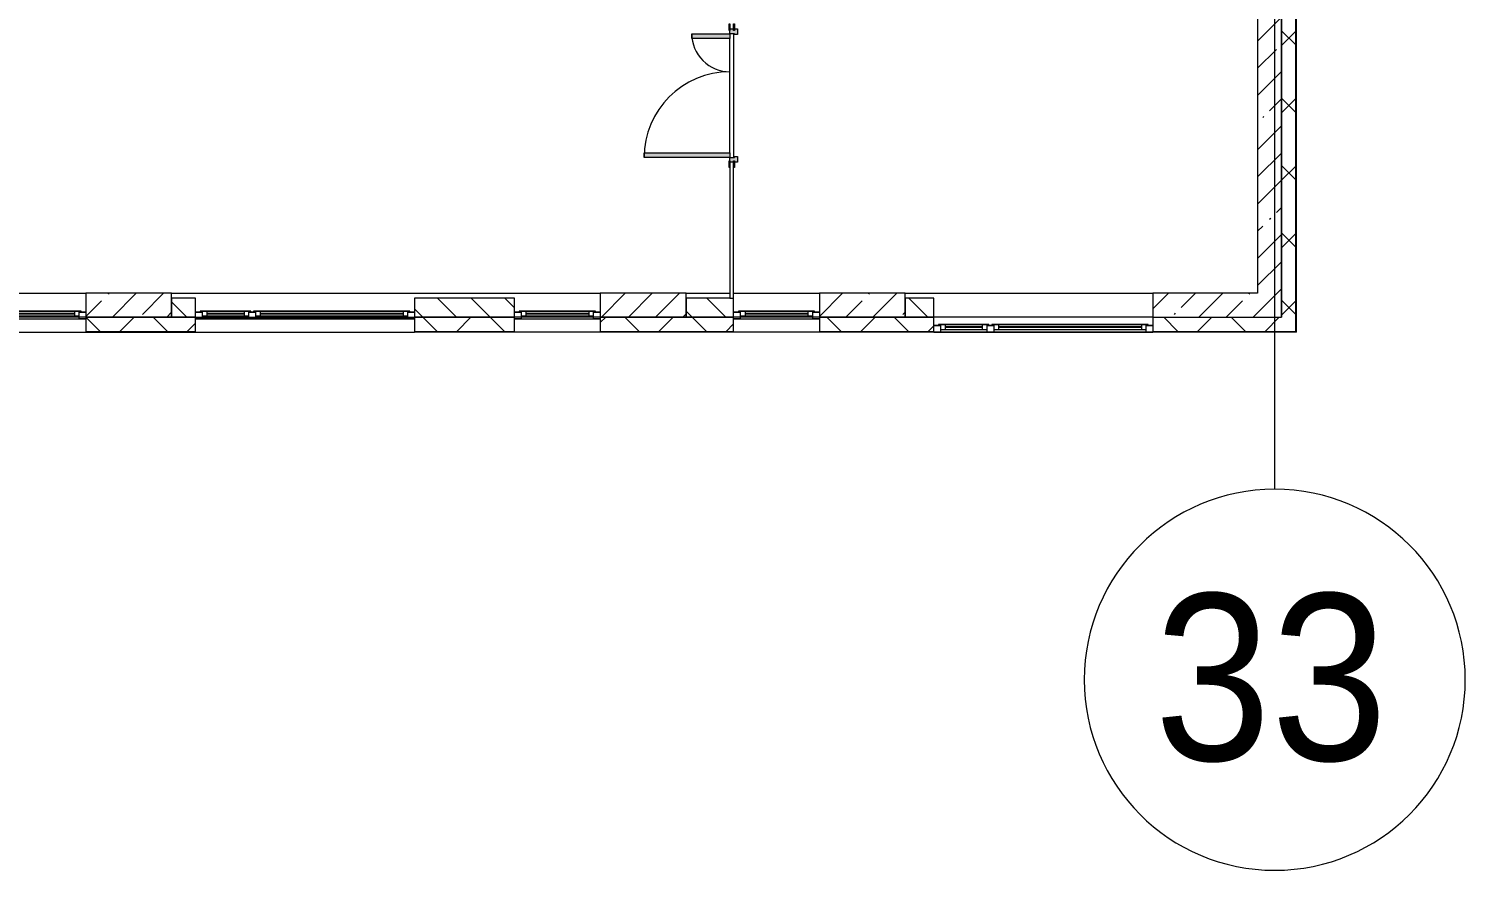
# Model space of a CAD drawing. Header units: millimetres. Extents: x -5524 to 188508, y -8553 to 29000.
# Drawn here: x 173428 to 188508, y -5906 to 2927 of the extents above; entities that cross this region are included whole.
import ezdxf

# ---------------------------------------------------------------- set-up
doc = ezdxf.new("R2010")
doc.units = ezdxf.units.MM
for name, color, linetype, lineweight, true_color in [('A-DOOR-4', 7, 'Continuous', 5, 0xaaaaaa), ('A-DOOR-5', 7, 'Continuous', 5, 0xe2e2e2), ('A-DOOR-FRAM-4', 7, 'Continuous', 5, 0xe2e2e2), ('A-DOOR-FRAM-5', 7, 'Continuous', 5, 0xaaaaaa)]:
    doc.layers.add(name, color=color, linetype=linetype, lineweight=lineweight, true_color=true_color)
for name, color, linetype, lineweight in [('A-GLAZ-2', 7, 'Continuous', 5), ('A-WALL', 7, 'Continuous', 9), ('A-WALL-2', 7, 'Continuous', 5), ('I-WALL-2', 7, 'Continuous', 5), ('S-COLS-2', 7, 'Continuous', 5), ('Оси', 7, 'Continuous', 9), ('Оси-1', 7, 'Continuous', 20)]:
    doc.layers.add(name, color=color, linetype=linetype, lineweight=lineweight)
doc.styles.add('Arial_1', font='arial.ttf', dxfattribs={"width": 0.9, "height": 1750})
pattern_1 = [(45, (61498, 0), (-353.5534, 353.5534), []), (135, (61498, 0), (-353.5534, -353.5534), [])]
pattern_2 = [(45, (61498, 0), (-285.1231, 285.1231), []), (45, (61783.12, 0), (-285.1231, 285.1231), [504.031, -100.806, 16.764, -84.042])]

# ---------------------------------------------------------------- blocks, each defined once
blk = doc.blocks.new('120_Окно_СКБ_2Ст_Фрамуга сверху - 120_Окно_СКБ_2Ст_2300х2500_h_ ДОО-V80-3_6_1_птичка')
at = {"layer": 'A-GLAZ-2'}
for p, q in [((-1150, -127), (-1150, -57)), ((-1150, -57), (-1080, -57)), ((1150, -57), (-1150, -57)), ((-1080, -127), (-1150, -127)), ((-1150, -127), (-1100, -127)), ((-1080, -127), (-1100, -127)), ((-1100, -127), (-1100, -137)), ((-1100, -137), (540, -137)), ((540, -137), (-1100, -137)), ((-1080, -57), (-1080, -127)), ((-1080, -57), (1080, -57)), ((520, -87), (-1080, -87)), ((-1080, -87), (-1080, -127)), ((-1030, -137), (-1030, -87)), ((-1030, -107), (470, -107)), ((470, -117), (-1030, -117)), ((470, -137), (470, -87)), ((520, -127), (520, -57)), ((520, -57), (590, -57)), ((520, -127), (520, -87)), ((590, -127), (520, -127)), ((540, -127), (520, -127)), ((540, -127), (570, -127)), ((540, -127), (570, -127)), ((540, -137), (540, -127)), ((590, -127), (570, -127)), ((570, -127), (570, -137)), ((570, -137), (1100, -137)), ((1100, -137), (570, -137)), ((590, -57), (590, -127)), ((1080, -87), (590, -87)), ((590, -87), (590, -127)), ((640, -137), (640, -87)), ((640, -107), (1030, -107)), ((1030, -117), (640, -117)), ((1030, -137), (1030, -87)), ((1080, -127), (1080, -57)), ((1080, -57), (1150, -57)), ((1080, -127), (1080, -87)), ((1150, -127), (1080, -127)), ((1100, -127), (1080, -127)), ((1100, -127), (1150, -127)), ((1100, -137), (1100, -127)), ((1150, -57), (1150, -127))]:
    blk.add_line(p, q, dxfattribs=at)
blk = doc.blocks.new('120_Окно_СКБ_1Ст - 120_Окно_СКБ_1Ст 900х2500_h_ с форточкой-22876038-3_6_1_птичка')
at = {"layer": 'A-GLAZ-2'}
for p, q in [((-450, -127), (-450, -57)), ((-450, -57), (-380, -57)), ((450, -57), (-450, -57)), ((-380, -127), (-450, -127)), ((-450, -127), (-400, -127)), ((-380, -127), (-400, -127)), ((-400, -127), (-400, -137)), ((-400, -137), (400, -137)), ((400, -137), (-400, -137)), ((-380, -57), (-380, -127)), ((380, -87), (-380, -87)), ((-380, -87), (-380, -127)), ((-330, -137), (-330, -87)), ((-330, -107), (330, -107)), ((330, -117), (-330, -117)), ((330, -137), (330, -87)), ((380, -127), (380, -57)), ((380, -57), (450, -57)), ((380, -127), (380, -87)), ((450, -127), (380, -127)), ((400, -127), (380, -127)), ((400, -127), (450, -127)), ((400, -137), (400, -127)), ((450, -57), (450, -127))]:
    blk.add_line(p, q, dxfattribs=at)
blk = doc.blocks.new('120_Окно_СКБ_2Ст_Фрамуга сверху - 120_Окно_СКБ_2Ст_2300х2500_h_ ДОО-22877115-3_6_1_птичка')
at = {"layer": 'A-GLAZ-2'}
for p, q in [((-1150, 13), (-1150, 83)), ((-1150, 83), (-1080, 83)), ((1150, 83), (-1150, 83)), ((-1080, 13), (-1150, 13)), ((-1150, 13), (-1100, 13)), ((-1080, 13), (-1100, 13)), ((-1100, 13), (-1100, 3)), ((-1100, 3), (540, 3)), ((540, 3), (-1100, 3)), ((-1080, 83), (-1080, 13)), ((-1080, 83), (1080, 83)), ((520, 53), (-1080, 53)), ((-1080, 53), (-1080, 13)), ((-1030, 3), (-1030, 53)), ((-1030, 33), (470, 33)), ((470, 23), (-1030, 23)), ((470, 3), (470, 53)), ((520, 13), (520, 83)), ((520, 83), (590, 83)), ((520, 13), (520, 53)), ((590, 13), (520, 13)), ((540, 13), (520, 13)), ((540, 13), (570, 13)), ((540, 13), (570, 13)), ((540, 3), (540, 13)), ((590, 13), (570, 13)), ((570, 13), (570, 3)), ((570, 3), (1100, 3)), ((1100, 3), (570, 3)), ((590, 83), (590, 13)), ((1080, 53), (590, 53)), ((590, 53), (590, 13)), ((640, 3), (640, 53)), ((640, 33), (1030, 33)), ((1030, 23), (640, 23)), ((1030, 3), (1030, 53)), ((1080, 13), (1080, 83)), ((1080, 83), (1150, 83)), ((1080, 13), (1080, 53)), ((1150, 13), (1080, 13)), ((1100, 13), (1080, 13)), ((1100, 13), (1150, 13)), ((1100, 3), (1100, 13)), ((1150, 83), (1150, 13))]:
    blk.add_line(p, q, dxfattribs=at)
blk = doc.blocks.new('110_Дверь_СКБ_2Ст - Д-5_п__в составе перегородки _не входит в спец__-32680317-3_6_1_птичка')
at = {"layer": 'A-DOOR-5'}
h = blk.add_hatch(color=256, dxfattribs=at)
h.paths.add_polyline_path([(712, -20), (712, 60), (652, 60), (652, 30), (662, 30), (662, -20)])
h.paths.add_polyline_path([(-628, 60), (-688, 60), (-688, -20), (-638, -20), (-638, 30), (-628, 30)])
for points in [[(-588, -420), (-588, -20), (-638, -20), (-638, -420)], [(662, -920), (662, -20), (612, -20), (612, -920)]]:
    blk.add_hatch(color=256, dxfattribs=at).paths.add_polyline_path(points)
at = {"layer": 'A-DOOR-FRAM-4'}
for points in [[(-672, 28), (-742, 28), (-742, 20), (-672, 20)], [(768, 28), (698, 28), (698, 20), (768, 20)], [(-672, -20), (-742, -20), (-742, -28), (-672, -28)], [(768, -20), (698, -20), (698, -28), (768, -28)]]:
    blk.add_hatch(color=256, dxfattribs=at).paths.add_polyline_path(points)
at = {"layer": 'A-DOOR-4'}
for p, q in [((-638, -20), (-588, -20)), ((-638, -420), (-638, -20)), ((-588, -20), (-588, -420)), ((612, -20), (662, -20)), ((612, -920), (612, -20)), ((662, -20), (662, -920)), ((-588, -420), (-638, -420)), ((662, -920), (612, -920))]:
    blk.add_line(p, q, dxfattribs=at)
for centre, radius, start, end in [((-638, -20), 400, 270, 0), ((662, -20), 900, 180, 270)]:
    blk.add_arc(centre, radius, start, end, dxfattribs=at)
at = {"layer": 'A-DOOR-FRAM-5'}
for p, q in [((-742, 28), (-672, 28)), ((-742, 20), (-742, 28)), ((-672, 20), (-742, 20)), ((-688, 60), (-628, 60)), ((-688, -20), (-688, 60)), ((-688, 20), (-672, 20)), ((-688, 19), (-688, 20)), ((-672, 19), (-688, 19)), ((-672, 28), (-672, 20)), ((-672, 20), (-672, 19)), ((-638, 30), (-638, -20)), ((-628, 30), (-638, 30)), ((-628, 60), (-628, 30)), ((652, 60), (712, 60)), ((652, 30), (652, 60)), ((662, 30), (652, 30)), ((662, -20), (662, 30)), ((698, 20), (698, 28)), ((698, 28), (768, 28)), ((698, 19), (698, 20)), ((698, 20), (712, 20)), ((768, 20), (698, 20)), ((712, 19), (698, 19)), ((712, 60), (712, -20)), ((712, 20), (712, 19)), ((768, 28), (768, 20)), ((-742, -20), (-672, -20)), ((-742, -28), (-742, -20)), ((-672, -28), (-742, -28)), ((-638, -20), (-688, -20)), ((-672, -20), (-672, -28)), ((712, -20), (662, -20)), ((698, -28), (698, -20)), ((698, -20), (768, -20)), ((768, -28), (698, -28)), ((768, -20), (768, -28))]:
    blk.add_line(p, q, dxfattribs=at)
blk = doc.blocks.new('Ось сетки - D8-29747960-3_6_1_птичка')
at = {"layer": 'Оси-1'}
for start, end in [(360, 180), (180, 360)]:
    blk.add_arc((0, 0), 4, start, end, dxfattribs=at)

msp = doc.modelspace()

# ---------------------------------------------------------------- hatches: boundary and pattern name
at = {"layer": 'A-WALL-2'}
h = msp.add_hatch(dxfattribs=at)
h.set_pattern_fill('FP_68', color=256, style=0, pattern_type=2)
h.set_pattern_definition(pattern_1)
h.paths.add_polyline_path([(186578, -250), (186728, -250), (186728, 7700), (186578, 7700), (186578, -100)])
h.paths.add_polyline_path([(186728, 8900), (186728, 10820), (186578, 10820), (186578, 8900)])
h.paths.add_polyline_path([(186728, 13120), (186728, 21400), (186578, 21400), (186578, 13120)])
h = msp.add_hatch(dxfattribs=at)
h.set_pattern_fill('FP_66', color=256, style=0, pattern_type=2)
h.set_pattern_definition([(135, (61498, 0), (-176.7767, -176.7767), [])])
h.paths.add_polyline_path([(182928, -100), (182928, 100), (182628, 100), (182628, -100), (182685.3, -100)])
h.paths.add_polyline_path([(171328, -100), (171328, 100), (170428, 100), (170428, -100), (170566.9, -100)])
h.paths.add_polyline_path([(172228, -100), (173128, -100), (173128, 100), (172228, 100)])
h.paths.add_polyline_path([(180828, -100), (180828, 100), (180328, 100), (180328, -100), (180820.9, -100)])
h.paths.add_polyline_path([(175178, -100), (175178, 100), (174928, 100), (174928, -100)])
h.paths.add_polyline_path([(177478, -100), (178528, -100), (178528, 100), (177478, 100)])
h.paths.add_polyline_path([(159380.7, -100), (159628, -100), (159628, 100), (158578, 100), (158578, -100)])
h.paths.add_polyline_path([(163109.5, -100), (163228, -100), (163228, 100), (162328, 100), (162328, -100)])
h.paths.add_polyline_path([(164128, -100), (164378, -100), (164378, 100), (164128, 100)])
h.paths.add_polyline_path([(166678, -100), (167728, -100), (167728, 100), (166678, 100)])
h.paths.add_polyline_path([(154228, -100), (154228, 100), (153428, 100), (153428, -100), (153787.6, -100)])
h.paths.add_polyline_path([(156278, -100), (156278, 100), (156028, 100), (156028, -100)])
h = msp.add_hatch(dxfattribs=at)
h.set_pattern_fill('FP_68', color=256, style=0, pattern_type=2)
h.set_pattern_definition(pattern_1)
h.paths.add_polyline_path([(185481.9, -250), (186578, -250), (186578, -100), (185228, -100), (185228, -250)])
h.paths.add_polyline_path([(182928, -250), (182928, -100), (181728, -100), (181728, -250), (182685.3, -250)])
h.paths.add_polyline_path([(171328, -250), (171328, -100), (170428, -100), (170428, -250), (170566.9, -250)])
h.paths.add_polyline_path([(173128, -250), (173128, -100), (172228, -100), (172228, -250), (172431.3, -250)])
h.paths.add_polyline_path([(174028, -250), (175178, -250), (175178, -100), (174028, -100)])
h.paths.add_polyline_path([(169528, -250), (169528, -100), (168628, -100), (168628, -250), (168702.6, -250)])
h.paths.add_polyline_path([(180828, -250), (180828, -100), (179428, -100), (179428, -250), (180820.9, -250)])
h.paths.add_polyline_path([(177478, -250), (178528, -250), (178528, -100), (177478, -100)])
h.paths.add_polyline_path([(166678, -250), (167728, -250), (167728, -100), (166678, -100)])
h.paths.add_polyline_path([(164041.6, -250), (164378, -250), (164378, -100), (162328, -100), (162328, -250), (163228, -250)])
h.paths.add_polyline_path([(161428, -250), (161428, -100), (160528, -100), (160528, -250), (161245.1, -250)])
h.paths.add_polyline_path([(159380.7, -250), (159628, -250), (159628, -100), (158578, -100), (158578, -250)])
h.paths.add_polyline_path([(156028, -250), (156278, -250), (156278, -100), (155128, -100), (155128, -250), (155652, -250)])
h.paths.add_polyline_path([(150708, -250), (152528, -250), (152528, -100), (150708, -100)])
h.paths.add_polyline_path([(153787.6, -250), (154228, -250), (154228, -100), (153428, -100), (153428, -250)])
at = {"layer": 'I-WALL-2'}
h = msp.add_hatch(dxfattribs=at)
h.set_pattern_fill('FP_64', color=256, style=0, pattern_type=2)
h.set_pattern_definition(pattern_2)
h.paths.add_polyline_path([(186578, -100), (186578, 7700), (186328, 7700), (186328, -100)])
h = msp.add_hatch(dxfattribs=at)
h.set_pattern_fill('FP_64', color=256, style=0, pattern_type=2)
h.set_pattern_definition(pattern_2)
h.paths.add_polyline_path([(186328, -100), (186328, 150), (185228, 150), (185228, -100), (185481.9, -100)])
at = {"layer": 'S-COLS-2'}
h = msp.add_hatch(dxfattribs=at)
h.set_pattern_fill('FP_64', color=256, style=0, pattern_type=2)
h.set_pattern_definition(pattern_2)
h.paths.add_polyline_path([(174928, -100), (174928, 150), (174028, 150), (174028, -100), (174295.7, -100)])
h = msp.add_hatch(dxfattribs=at)
h.set_pattern_fill('FP_64', color=256, style=0, pattern_type=2)
h.set_pattern_definition(pattern_2)
h.paths.add_polyline_path([(180328, -100), (180328, 150), (179428, 150), (179428, -100), (179888.8, -100)])
h = msp.add_hatch(dxfattribs=at)
h.set_pattern_fill('FP_64', color=256, style=0, pattern_type=2)
h.set_pattern_definition(pattern_2)
h.paths.add_polyline_path([(182628, -100), (182628, 150), (181728, 150), (181728, -100), (181753.1, -100)])

# ---------------------------------------------------------------- linework, layer by layer
at = {"layer": 'A-WALL'}
for p, q in [((186728, -250), (186728, 7700)), ((186731, -253), (186731, 7700)), ((180788, 100), (180828, 100)), ((174928, -100), (175178, -100)), ((175178, -100), (174928, -100)), ((177478, -100), (178528, -100)), ((178528, -100), (177478, -100)), ((180328, -100), (180828, -100)), ((180828, -100), (180328, -100)), ((182628, -100), (182928, -100)), ((182928, -100), (182628, -100)), ((174028, -250), (175178, -250)), ((174028, -253), (175178, -253)), ((177478, -250), (178528, -250)), ((177478, -253), (178528, -253)), ((179428, -250), (180828, -250)), ((179428, -253), (180828, -253)), ((181728, -250), (182928, -250)), ((181728, -253), (182928, -253)), ((185228, -250), (186728, -250)), ((185228, -253), (186731, -253))]:
    msp.add_line(p, q, dxfattribs=at)
at = {"layer": 'A-WALL-2'}
for p, q in [((186578, 8900), (186578, -100)), ((186736, -258), (186736, 7700)), ((175178, 100), (174928, 100)), ((174928, 100), (174928, -100)), ((175178, -258), (175178, 100)), ((178528, 100), (177478, 100)), ((177478, 100), (177478, -258)), ((178528, -258), (178528, 100)), ((180788, 100), (180328, 100)), ((180328, 100), (180328, -100)), ((180828, -258), (180828, 100)), ((182928, 100), (182628, 100)), ((182628, 100), (182628, -100)), ((182928, -258), (182928, 100)), ((174928, -100), (174028, -100)), ((174028, -100), (174028, -258)), ((175178, -100), (177478, -100)), ((180328, -100), (179428, -100)), ((179428, -100), (179428, -258)), ((182628, -100), (181728, -100)), ((181728, -100), (181728, -258)), ((185228, -100), (185228, -258)), ((185228, -100), (186578, -100)), ((162328, -258), (177478, -258)), ((186736, -258), (177478, -258))]:
    msp.add_line(p, q, dxfattribs=at)
at = {"layer": 'I-WALL-2'}
for p, q in [((186328, 10000), (186328, 150)), ((186578, -100), (186578, 7700)), ((180828, 2875), (180828, 1575)), ((180788, 1625), (180788, 2825)), ((180788, 1470), (180788, 100)), ((180828, 100), (180828, 1470)), ((171248, 150), (174028, 150)), ((174928, 150), (179428, 150)), ((180328, 150), (180788, 150)), ((180828, 150), (181728, 150)), ((182628, 150), (185228, 150)), ((186328, 150), (185228, 150)), ((185228, 150), (185228, -100)), ((174028, -100), (173128, -100)), ((179428, -100), (178528, -100)), ((181728, -100), (180828, -100)), ((185228, -100), (182928, -100)), ((185228, -100), (186578, -100))]:
    msp.add_line(p, q, dxfattribs=at)
at = {"layer": 'S-COLS-2'}
for p, q in [((174928, 150), (174028, 150)), ((174028, 150), (174028, -100)), ((174928, 100), (174928, 150)), ((174928, -100), (174928, 100)), ((180328, 150), (179428, 150)), ((179428, 150), (179428, -100)), ((180328, 100), (180328, 150)), ((180328, -100), (180328, 100)), ((182628, 150), (181728, 150)), ((181728, 150), (181728, -100)), ((182628, 100), (182628, 150)), ((182628, -100), (182628, 100)), ((174028, -100), (174928, -100)), ((179428, -100), (180328, -100)), ((181728, -100), (182628, -100))]:
    msp.add_line(p, q, dxfattribs=at)
at = {"layer": 'Оси'}
msp.add_line((186508, -1906.3), (186508, 9979), dxfattribs=at)

# ---------------------------------------------------------------- block references
at = {"layer": 'A-DOOR-4', "rotation": 270}
msp.add_blockref('110_Дверь_СКБ_2Ст - Д-5_п__в составе перегородки _не входит в спец__-32680317-3_6_1_птичка', (180808, 2237.5), dxfattribs=at)
at = {"layer": 'A-GLAZ-2', "rotation": 180}
for name, p in [('120_Окно_СКБ_1Ст - 120_Окно_СКБ_1Ст 900х2500_h_ с форточкой-22876038-3_6_1_птичка', (173578, -175)), ('120_Окно_СКБ_2Ст_Фрамуга сверху - 120_Окно_СКБ_2Ст_2300х2500_h_ ДОО-V80-3_6_1_птичка', (176328, -175)), ('120_Окно_СКБ_1Ст - 120_Окно_СКБ_1Ст 900х2500_h_ с форточкой-22876038-3_6_1_птичка', (178978, -175)), ('120_Окно_СКБ_1Ст - 120_Окно_СКБ_1Ст 900х2500_h_ с форточкой-22876038-3_6_1_птичка', (181278, -175)), ('120_Окно_СКБ_2Ст_Фрамуга сверху - 120_Окно_СКБ_2Ст_2300х2500_h_ ДОО-22877115-3_6_1_птичка', (184078, -175))]:
    msp.add_blockref(name, p, dxfattribs=at)
at = {"layer": 'Оси-1', "xscale": 499.9999999999995, "yscale": 499.9999999999995, "zscale": 499.9999999999995}
msp.add_blockref('Ось сетки - D8-29747960-3_6_1_птичка', (186508, -3906.3), dxfattribs=at)

# ---------------------------------------------------------------- texts
at = {"layer": 'Оси', "insert": (185244.9, -3003), "char_height": 1750, "width": 3030.379, "attachment_point": 1, "style": 'Arial_1'}
msp.add_mtext('33', dxfattribs=at)

doc.saveas('drawing.dxf')
